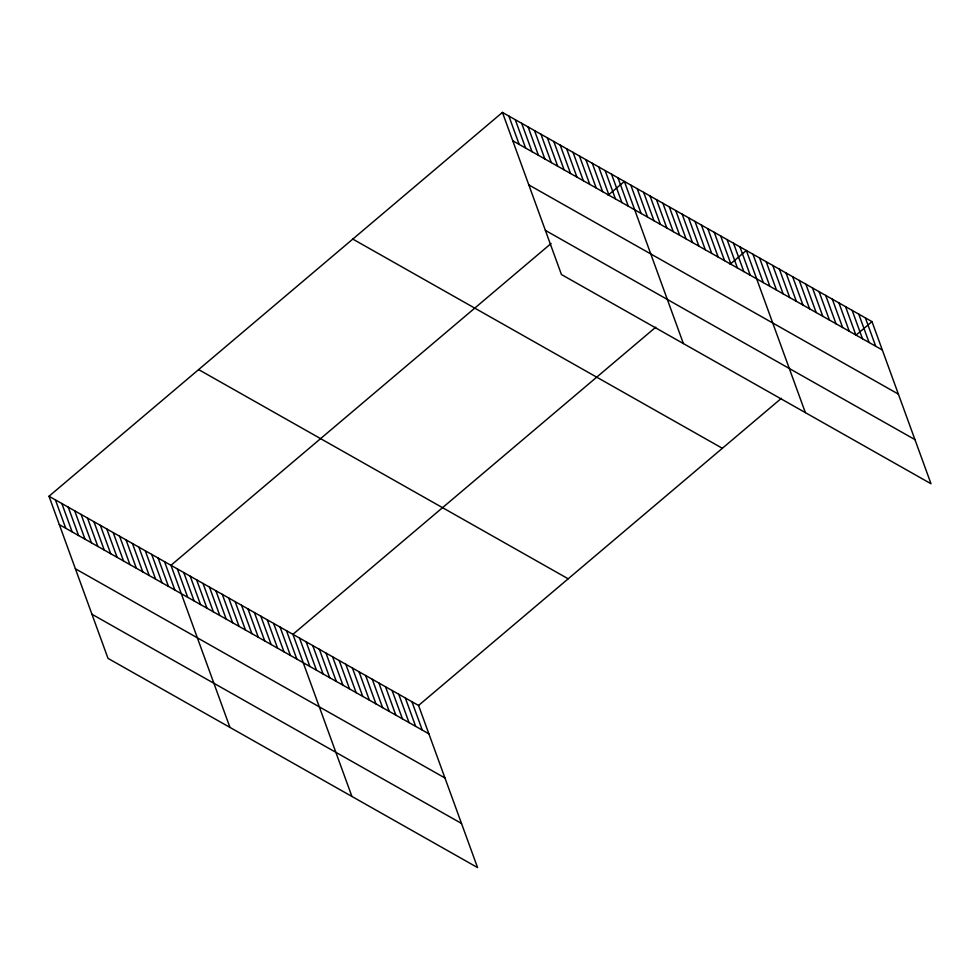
<?xml version="1.0" encoding="UTF-8"?>
<svg xmlns="http://www.w3.org/2000/svg" width="980" height="980" viewBox="0 0 980 980"><rect width="100%" height="100%" fill="white"/><g stroke="black" fill="none" stroke-linecap="round" stroke-linejoin="round"><path stroke-width="1.47" d="M49 496.26L418.558 705.465L477.566 867.582L108.008 658.376L49 496.26L502.434 112.418L871.992 321.624L931 483.74L561.442 274.535L502.434 112.418M551.103 243.493L170.961 565.301L229.957 727.417M608.102 195.24L624.383 181.447L683.391 343.576M655.755 327.185L292.91 634.342L351.918 796.458M730.051 264.282L746.344 250.488L805.352 412.605M418.558 705.465L781.403 398.309M855.712 335.405L871.992 321.624M512.76 140.777L882.319 349.983M528.82 184.914L898.378 394.119M545.37 230.398L914.94 439.604M352.8 239.083L722.358 448.289M198.634 369.595L568.192 578.8M59.327 524.631L428.885 733.836M75.386 568.768L444.945 777.973M91.936 614.24L461.507 823.445M865.377 317.875L875.704 346.246M858.762 314.139L869.089 342.498M852.159 310.391L862.473 338.749M845.544 306.642L855.871 335.013M838.929 302.906L849.256 331.265M832.314 299.157L842.641 327.528M825.699 295.409L836.026 323.78M819.084 291.673L829.411 320.031M812.469 287.924L822.796 316.295M805.866 284.188L816.181 312.546M799.251 280.439L809.578 308.81M792.636 276.691L802.963 305.062M786.021 272.954L796.348 301.313M779.406 269.206L789.733 297.577M772.791 265.47L783.118 293.829M766.189 261.721L776.503 290.092M759.573 257.973L769.888 286.344M752.959 254.237L763.285 282.595M739.925 246.862L750.251 275.221M733.505 243.224L743.832 271.582M727.087 239.586L737.413 267.957M720.668 235.96L730.994 264.318M714.249 232.321L724.575 260.692M707.83 228.683L718.156 257.054M701.411 225.057L711.737 253.416M694.992 221.419L705.318 249.79M688.573 217.793L698.899 246.152M682.154 214.155L692.48 242.525M675.735 210.516L686.061 238.887M669.316 206.89L679.642 235.249M662.897 203.252L673.223 231.623M656.477 199.626L666.804 227.985M650.058 195.988L660.385 224.346M643.639 192.35L653.966 220.721M637.221 188.724L647.547 217.082M630.802 185.085L641.128 213.456M617.964 177.821L628.29 206.18M611.557 174.183L621.871 202.554M605.138 170.557L615.452 198.916M598.719 166.918L609.033 195.277M592.3 163.28L602.614 191.651M585.881 159.654L596.195 188.013M579.462 156.016L589.776 184.387M573.043 152.378L583.357 180.749M566.624 148.752L576.938 177.111M560.205 145.114L570.519 173.485M553.786 141.488L564.113 169.846M547.367 137.849L557.694 166.208M540.948 134.211L551.274 162.582M534.529 130.585L544.856 158.944M528.11 126.947L538.437 155.318M521.691 123.321L532.018 151.679M515.272 119.683L525.599 148.041M508.853 116.044L519.18 144.415M411.943 701.729L422.27 730.088M405.34 697.981L415.655 726.352M398.725 694.232L409.04 722.603M392.11 690.496L402.437 718.855M385.495 686.747L395.822 715.118M378.88 683.011L389.207 711.37M372.265 679.263L382.592 707.621M365.65 675.514L375.977 703.885M359.048 671.778L369.362 700.136M352.433 668.029L362.747 696.4M345.818 664.293L356.144 692.652M339.202 660.545L349.529 688.903M332.588 656.796L342.914 685.167M325.973 653.06L336.299 681.418M319.358 649.311L329.684 677.682M312.755 645.563L323.069 673.934M306.14 641.827L316.466 670.185M299.525 638.078L309.852 666.449M286.491 630.704L296.818 659.075M280.072 627.065L290.399 655.436M273.653 623.439L283.98 651.798M267.234 619.801L277.561 648.172M260.815 616.175L271.142 644.534M254.396 612.537L264.723 640.895M247.977 608.899L258.304 637.27M241.558 605.273L251.885 633.631M235.139 601.634L245.466 630.005M228.72 597.996L239.047 626.367M222.301 594.37L232.628 622.729M215.882 590.732L226.209 619.103M209.463 587.106L219.79 615.465M203.044 583.468L213.371 611.826M196.625 579.829L206.952 608.2M190.206 576.203L200.532 604.562M183.787 572.565L194.114 600.936M177.368 568.939L187.695 597.298M164.542 561.663L174.857 590.034M158.123 558.037L168.438 586.395M151.704 554.398L162.018 582.769M145.285 550.76L155.6 579.131M138.866 547.134L149.181 575.493M132.447 543.496L142.762 571.867M126.028 539.87L136.343 568.229M119.609 536.232L129.924 564.59M113.19 532.593L123.517 560.964M106.771 528.967L117.098 557.326M100.352 525.329L110.679 553.7M93.933 521.691L104.26 550.062M87.514 518.065L97.841 546.423M81.095 514.427L91.422 542.798M74.676 510.801L85.003 539.159M68.257 507.162L78.584 535.521M61.838 503.524L72.165 531.895M55.419 499.898L65.746 528.257"/></g></svg>
